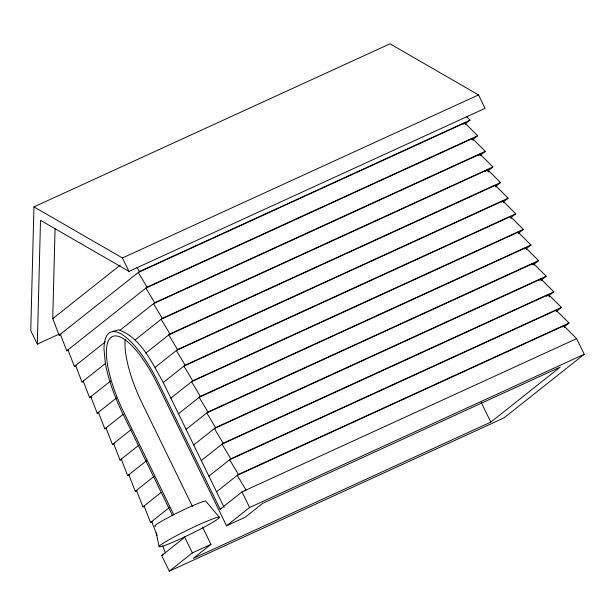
<?xml version="1.0" encoding="UTF-8"?>
<svg xmlns="http://www.w3.org/2000/svg" width="615" height="615" viewBox="0 0 615 615"><rect width="100%" height="100%" fill="white"/><g stroke="black" fill="none" stroke-linecap="round" stroke-linejoin="round"><path stroke-width="0.92" d="M37.3 344.123L40.505 220.308L129.004 271.392L485.074 108.34L478.524 94.91L390.018 43.819L33.948 206.878L30.75 330.686L37.3 344.123L59.117 334.13M60.908 334.414L59.163 335.213L52.736 318.662L55.058 228.765M52.736 318.662L120.171 265.188M59.163 335.213L139.459 271.538L470.068 120.14L466.685 116.765M60.347 334.276L66.774 350.819L147.07 287.144L477.678 135.746L464.84 122.931L138.267 272.476L147.07 287.144M67.965 349.881L74.392 366.425L105.388 341.848M119.956 330.286L154.68 302.749L485.289 151.359L472.451 138.544L145.886 288.081L154.68 302.749M75.576 365.487L82.003 382.038L105.542 363.365M135.023 339.987L162.291 318.362L492.899 166.965L480.061 154.15L153.496 303.695L162.291 318.362M83.186 381.092L89.613 397.644L110.738 380.893M145.824 353.064L169.909 333.968L500.51 182.57L487.672 169.755L161.107 319.3L169.909 333.968M90.797 396.706L97.224 413.249L116.719 397.79M155.095 367.363L177.52 349.574L508.128 198.184L495.283 185.361L168.718 334.906L177.52 349.574M463.341 124.122L464.84 122.931L465.64 124.576M465.563 123.715L470.068 120.14M98.415 412.311L104.834 428.863L123.023 414.433M163.252 382.538L185.13 365.179L515.739 213.789L502.901 200.974L176.336 350.512L185.13 365.179M470.952 139.728L472.451 138.544L473.25 140.182M472.42 139.912L477.678 135.746M106.026 427.917L112.453 444.468L131.379 429.454M170.862 398.143L192.741 380.793L523.35 229.395L510.512 216.58L183.947 366.125L192.741 380.793M478.562 155.334L480.061 154.15L480.861 155.795M480.038 155.526L485.289 151.359M113.637 443.523L120.063 460.074L138.99 445.068M178.473 413.749L200.359 396.398L530.96 245.001L518.122 232.186L191.557 381.731L200.359 396.398M485.427 171.539L487.672 169.755L488.879 172.223M487.649 171.131L492.899 166.965M121.247 459.136L127.674 475.679L146.601 460.673M186.084 429.362L207.97 412.004L538.579 260.614L525.733 247.791L199.168 397.336L207.97 412.004M495.26 186.737L500.51 182.57M128.858 474.742L135.285 491.293L154.211 476.279M193.702 444.968L215.581 427.617L546.189 276.22L533.351 263.404L206.786 412.949L215.581 427.617M501.402 202.158L502.901 200.974L503.7 202.612M503.624 201.751L508.128 198.184M136.476 490.347L142.903 506.898L161.084 492.477M201.313 460.574L223.191 443.223L553.8 291.825L540.962 279.01L214.397 428.555L223.191 443.223M510.488 217.956L515.739 213.789M144.087 505.961L150.514 522.504L169.44 507.498M208.923 476.179L230.81 458.828L561.41 307.431L548.572 294.616L222.007 444.161L230.81 458.828M518.099 233.562L523.35 229.395M216.534 491.792L238.42 474.434L569.029 323.044L556.183 310.229L229.618 459.766L238.42 474.434M524.234 248.983L525.733 247.791L526.54 249.436M526.463 248.575L530.96 245.001M244.847 490.985L246.031 490.047L237.229 475.38L563.801 325.835L576.639 338.65L584.25 354.255L503.954 417.931L169.31 571.181L161.699 555.576L183.578 538.217M172.646 515.801L122.185 412.35A72.124 22.701 65.4 0 1 105.242 362.396L104.012 349.12A72.124 22.701 65.4 0 1 158.716 383.383L220.109 509.251L241.987 491.892L576.639 338.65M531.852 264.588L533.351 263.404L534.151 265.042M533.32 264.781L538.579 260.614M169.31 571.181L192.38 552.885L210.968 544.367L202.558 527.116M173.861 514.932L123.377 411.412A67.442 21.233 65.4 0 1 110.969 337.412A67.442 21.233 65.4 0 1 157.532 384.321L226.535 525.794L249.598 507.506L584.25 354.255M539.463 280.202L540.962 279.01L541.761 280.655M540.939 280.386L546.189 276.22M210.968 544.367L193.356 558.335L490.816 422.121L560.196 367.101L262.743 503.316L245.131 517.284L226.535 525.794M546.328 296.399L548.572 294.616L549.772 297.083M548.549 295.992L553.8 291.825M556.16 311.597L561.41 307.431M562.302 327.019L563.801 325.835L564.601 327.48M564.524 326.611L569.029 323.044M33.948 206.878L122.454 257.962L478.524 94.91M66.774 350.819L68.519 350.02M74.392 366.425L76.129 365.633M82.003 382.038L83.748 381.239M89.613 397.644L91.358 396.844M97.224 413.249L98.969 412.45M104.834 428.863L106.579 428.063M112.453 444.468L114.198 443.669M120.063 460.074L121.808 459.274M127.674 475.679L129.419 474.88M135.285 491.293L137.03 490.493M142.903 506.898L144.648 506.099M150.514 522.504L152.259 521.705M220.109 509.251L221.723 508.505M161.699 555.576L163.313 554.83M112.96 331.362L118.764 329.817C140.935 337.904 151.744 362.412 162.76 381.531L224.152 507.398M219.455 517.415A33.564 2.46 -26 0 0 174.806 536.587A33.564 2.46 -26 0 0 173.568 541.915A33.564 2.46 -26 0 0 219.455 517.415L205.956 501.348A28.467 2.083 -26 0 0 177.62 512.718A28.467 2.083 -26 0 0 155.48 526.294M137.014 267.464L139.459 271.538M495.283 185.361L496.09 187.006M510.512 216.58L511.311 218.225M556.183 310.229L556.99 311.867M481.153 402.31L490.816 422.121M241.987 491.892L249.598 507.506M122.454 257.962L129.004 271.392M192.457 506.414L141.965 402.894A67.442 21.233 65.4 0 1 125.168 339.641M184.385 536.495L192.38 552.885M162.691 545.882L165.397 552.847M151.697 521.566L157.109 535.504M156.202 532.844L159.093 546.527"/></g></svg>
